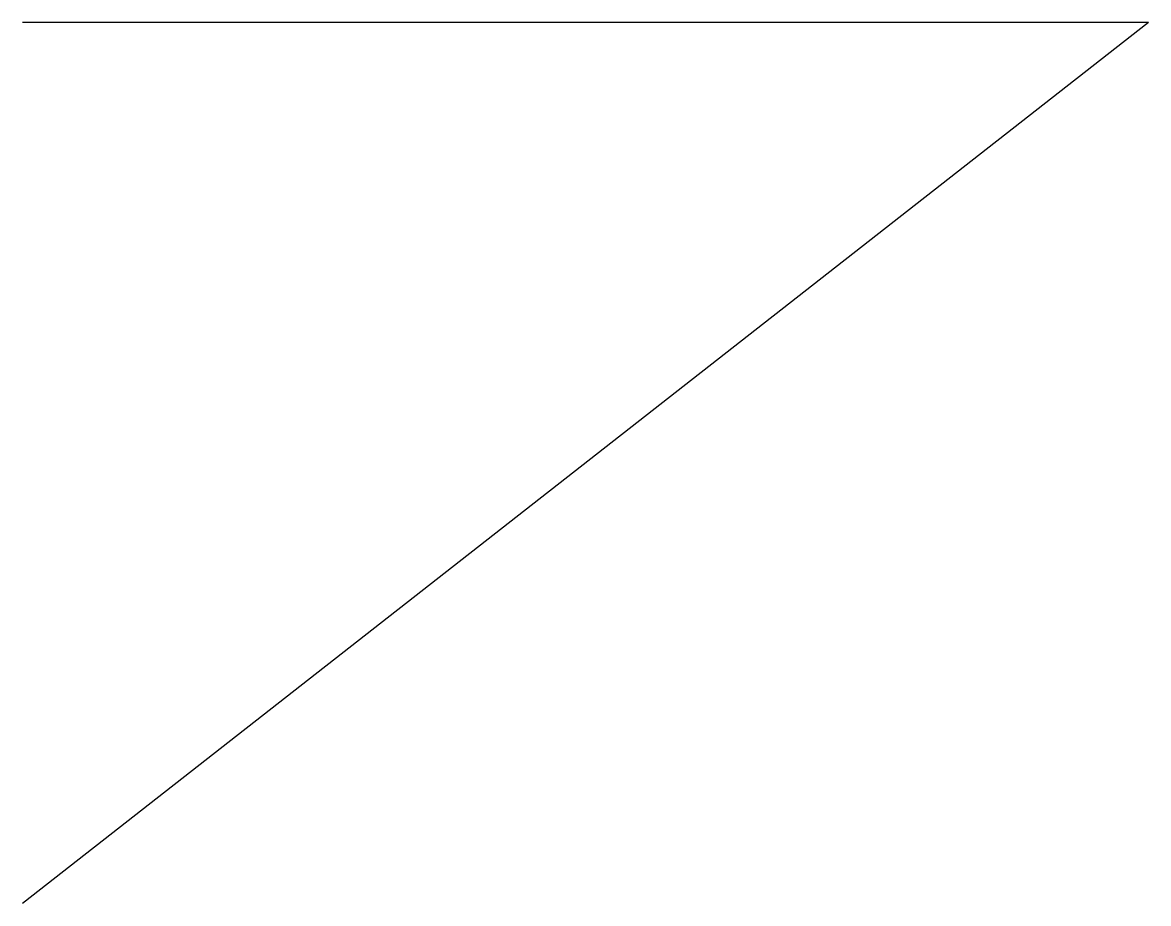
# Model space of a CAD drawing. Header units: millimetres. Extents: x 0 to 65, y -25.4 to 25.4.
import ezdxf

# ---------------------------------------------------------------- set-up
doc = ezdxf.new("R2010")
doc.units = ezdxf.units.MM

msp = doc.modelspace()

# ---------------------------------------------------------------- linework, layer by layer
at = {"color": 0, "linetype": 'ByBlock', "lineweight": -2}
msp.add_line((65, 25.431), (0, 25.431), dxfattribs=at)
msp.add_lwpolyline([(65, 25.431), (0, -25.431)], dxfattribs=at)

doc.saveas('drawing.dxf')
